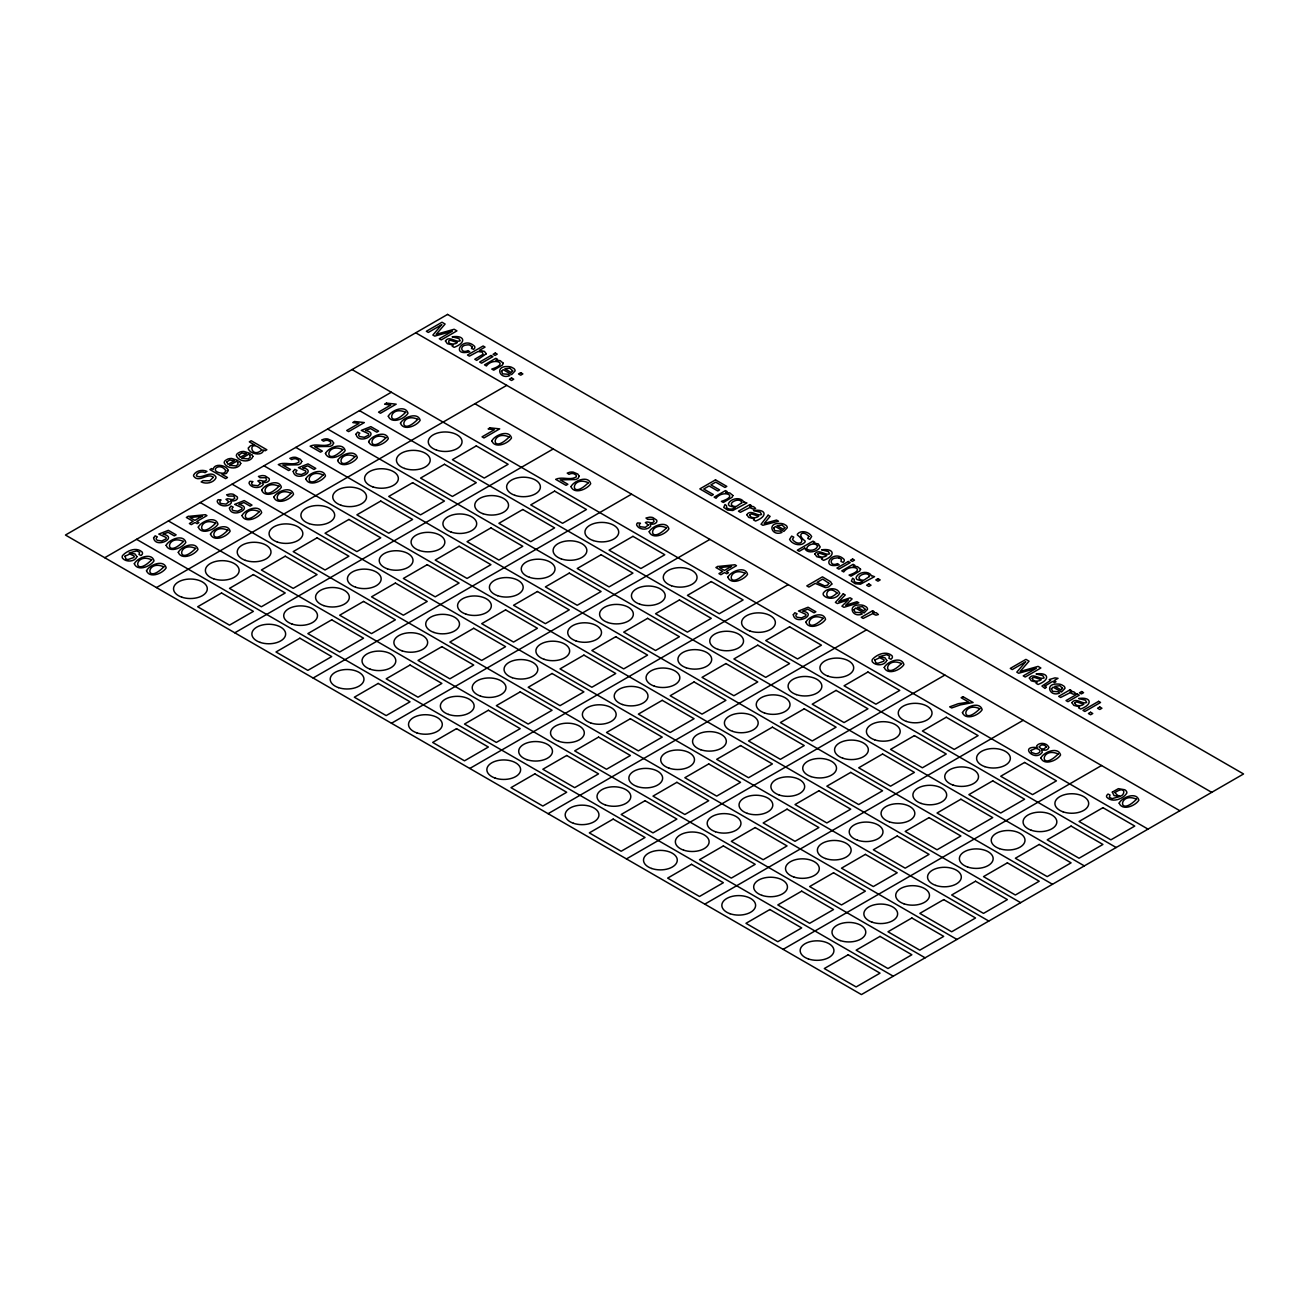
<?xml version="1.0" encoding="UTF-8"?>
<svg xmlns="http://www.w3.org/2000/svg" width="1309" height="1309" viewBox="0 0 1309 1309"><rect width="100%" height="100%" fill="white"/><g stroke="black" fill="none" stroke-linecap="round" stroke-linejoin="round"><path stroke-width="1.5" d="M104.736 557.716L391.326 392.242M156.475 587.577L506.747 385.353M234.802 632.803L553.232 448.954M313.129 678.029L631.56 494.18M391.456 723.255L709.887 539.406M469.784 768.465L788.214 584.632M548.111 813.691L866.542 629.842M626.438 858.917L944.869 675.068M704.766 904.143L1023.213 720.294M783.109 949.369L1101.54 765.52M450.689 340.356L457.316 342.582C455.27 345.003 446.942 344.398 448.823 340.749A2.307 1.342 0 0 1 450.689 340.34M839.085 558.027L841.409 559.238L840.951 561.446L843.111 562.363L844.092 561.168A5.498 3.174 0 0 0 844.043 559.368C832.573 547.964 819.041 569.791 839.2 564.833L837.547 563.606C830.266 567.222 828.515 558.207 836.271 557.994A4.205 2.438 0 0 1 839.085 558.027M415.722 332.797L1211.709 792.354M474.905 403.728L1179.867 810.746M352.039 369.563L1148.026 829.121M359.484 410.633L1116.184 847.512M327.643 429.025L1084.327 865.887M295.801 447.4L1052.485 884.279M263.943 465.791L1020.644 902.67M232.102 484.166L988.802 921.045M200.261 502.558L956.961 939.437M168.419 520.949L925.119 957.812M136.578 539.324L893.278 976.203M134.32 563.721C137.445 571.853 150.551 566.502 154.053 560.808C151.762 552.136 137.363 557.667 134.32 563.721M146.493 570.74C149.602 578.873 162.725 573.522 166.21 567.828C163.936 559.172 149.537 564.686 146.493 570.74M166.128 545.313C169.237 553.445 182.36 548.095 185.862 542.401C183.571 533.728 169.172 539.259 166.128 545.313M178.286 552.333C181.411 560.465 194.517 555.114 198.019 549.42C195.728 540.748 181.329 546.278 178.286 552.333M198.281 527.118C201.406 535.25 214.512 529.883 218.014 524.189C215.723 515.533 201.324 521.047 198.281 527.118M210.454 534.137C213.563 542.27 226.686 536.919 230.171 531.209C227.897 522.553 213.482 528.083 210.454 534.137M241.985 515.566C245.094 523.698 258.217 518.331 261.702 512.637C259.427 503.981 245.028 509.496 241.985 515.566M261.669 490.155C264.778 498.287 277.901 492.937 281.386 487.226C279.095 478.57 264.696 484.101 261.669 490.155M273.826 497.175C276.935 505.307 290.058 499.956 293.56 494.262C291.269 485.59 276.87 491.12 273.826 497.175M305.782 478.865C308.908 486.997 322.014 481.647 325.516 475.952C323.225 467.28 308.826 472.811 305.782 478.865M325.466 453.47C328.575 461.602 341.698 456.236 345.2 450.541C342.909 441.886 328.51 447.4 325.466 453.47M337.624 460.49C340.749 468.622 353.855 463.255 357.357 457.561C355.066 448.905 340.667 454.419 337.624 460.49M368.614 441.608C371.723 449.74 384.846 444.373 388.348 438.679C386.057 430.023 371.658 435.553 368.614 441.608M388.298 416.197C391.407 424.329 404.53 418.978 408.015 413.284C405.741 404.612 391.342 410.142 388.298 416.197M400.456 423.216C403.565 431.348 416.687 425.998 420.189 420.304C417.898 411.631 403.499 417.162 400.456 423.216M491.808 440.904C494.917 449.036 508.039 443.686 511.524 437.991C509.25 429.319 494.851 434.85 491.808 440.904M570.986 486.621C574.111 494.753 587.217 489.402 590.719 483.708C588.428 475.036 574.029 480.567 570.986 486.621M649.199 531.765C652.324 539.897 665.43 534.547 668.932 528.852C666.641 520.18 652.242 525.711 649.199 531.765M727.837 577.187C730.962 585.319 744.068 579.952 747.57 574.258C745.279 565.603 730.88 571.117 727.837 577.187M805.853 622.217C808.978 630.349 822.085 624.998 825.586 619.304C823.296 610.632 808.897 616.163 805.853 622.217M884.229 667.475C887.338 675.608 900.461 670.241 903.946 664.547C901.672 655.891 887.273 661.405 884.229 667.475M962.442 712.636C965.567 720.768 978.674 715.401 982.175 709.707C979.885 701.051 965.486 706.565 962.442 712.636M1040.851 757.895C1043.977 766.027 1057.083 760.676 1060.585 754.982C1058.294 746.31 1043.895 751.841 1040.851 757.895M1119.162 803.121C1122.288 811.253 1135.41 805.886 1138.895 800.192C1136.605 791.536 1122.206 797.05 1119.162 803.121M817.667 545.984C816.718 549.698 811.089 551.269 807.768 549.682A3.714 2.143 0 0 1 806.671 548.373C807.604 544.397 815.327 542.155 817.667 545.984M828.859 583.225L827.664 585.156L824.719 585.876L817.078 582.325L822.674 579.102L828.859 583.225M225.803 470.716L224.69 472.598A3.714 2.143 0 0 1 222.415 473.236C207.395 471.813 219.912 461.144 225.803 470.716M503.278 363.231L502.443 365.015L493.706 370.169L491.791 369.073C510.477 363.068 492.659 357.144 486.424 365.964L484.494 364.851L495.833 358.306L497.567 359.304L495.947 360.237L500.202 360.662L503.278 363.231M732.909 495.522L732.091 497.305L723.353 502.476L721.423 501.363C740.125 495.358 722.306 489.451 716.056 498.254L714.141 497.158L725.481 490.597L727.199 491.595L725.595 492.528L729.849 492.969L732.909 495.522M860.569 569.219L859.735 571.002L850.997 576.173L849.083 575.06C867.769 569.071 849.95 563.148 843.716 571.951L841.785 570.855L853.124 564.31L854.859 565.308L853.239 566.224L857.493 566.666L860.569 569.219M804.757 548.111C806.671 554.296 817.912 552.103 820.187 546.9L818.305 543.906L813.282 543.006L814.754 542.155L813.004 541.141L797.328 550.189L799.243 551.302L804.757 548.111M213.302 477.343L209.8 480.763L202.944 480.681L201.161 481.908C206.004 484.33 213.482 482.972 215.985 477.9L215.87 476.836C210.929 469.473 202.11 479.552 196.35 475.887C196.432 472.287 202.29 471.109 205.104 472.631L206.937 471.387C202.519 469.227 195.925 470.602 193.568 475.102L193.634 476.1C198.624 483.512 207.984 472.14 213.302 477.343M743.774 501.92L746.899 502.967L732.795 510.494L727.559 510.035L723.73 507.417L725.006 504.505L726.593 505.749C724.859 509.528 733.236 510.183 735.085 507.532L729.473 505.879A5.792 3.354 0 0 1 728.524 503.507C730.929 498.287 740.747 496.635 743.774 501.92M871.418 575.616L874.543 576.664L860.455 584.19L855.219 583.732L851.39 581.114L852.65 578.218L854.253 579.445C852.503 583.241 860.88 583.879 862.746 581.229L857.117 579.576A5.792 3.354 0 0 1 856.184 577.22C858.589 571.984 868.391 570.331 871.418 575.616M808.88 536.445L807.718 538.375L809.862 539.439L811.645 536.51C809.306 531.798 800.961 529.67 797.426 534.088L797.328 534.956C807.522 542.237 797.836 546.753 792.469 539.373L793.778 537.132L791.65 536.101L789.589 539.406C792.06 544.593 801.321 546.917 805.084 541.975L805.133 540.993C796.33 534.694 802.761 529.638 808.88 536.445M261.882 449.936C250.035 460.326 247.156 436.552 261.882 449.936M153.578 537.819C155.427 549.355 178.94 537.214 163.003 534.236L168.059 532.288L174.31 535.888L176.142 534.841L168.354 530.341L158.798 534.105L166.128 537.475A4.336 2.503 0 0 1 165.768 539.046L161.776 540.993L157.407 540.322A3.992 2.307 0 0 1 156.425 537.835L157.342 536.886L155.166 535.823L153.578 537.819M229.435 508.056C231.284 519.591 254.797 507.467 238.86 504.472L243.916 502.525L250.166 506.141L251.999 505.078L244.21 500.578L234.655 504.358L241.985 507.712A4.336 2.503 0 0 1 241.625 509.299L237.633 511.246L233.264 510.575A3.992 2.307 0 0 1 232.282 508.088L233.198 507.123L231.006 506.059L229.435 508.056M293.232 471.371C295.081 482.906 318.594 470.765 302.674 467.788L307.713 465.84L313.964 469.456L315.796 468.393L308.024 463.893L298.452 467.657L305.782 471.027A4.336 2.503 0 0 1 305.439 472.598L301.446 474.545L297.061 473.891A3.992 2.307 0 0 1 296.096 471.404L297.012 470.438L294.82 469.375L293.232 471.371M356.064 434.113C357.913 445.649 381.426 433.508 365.489 430.514L370.545 428.583L376.796 432.183L378.628 431.119L370.84 426.636L361.284 430.399L368.614 433.77A4.336 2.503 0 0 1 368.254 435.341L364.262 437.288L359.893 436.617A3.992 2.307 0 0 1 358.911 434.13L359.828 433.164L357.652 432.101L356.064 434.113M793.303 614.723C795.152 626.258 818.665 614.117 802.728 611.139L807.784 609.192L814.034 612.808L815.867 611.745L808.078 607.245L798.523 611.008L805.853 614.379A4.336 2.503 0 0 1 805.51 615.95L801.517 617.897L797.132 617.243A3.992 2.307 0 0 1 796.15 614.755L797.083 613.79L794.89 612.727L793.303 614.723M248.432 447.874L248.35 448.971C250.477 454.256 262.471 456.448 263.649 449.985L265.089 450.803L266.872 449.772L251.213 440.74L249.299 441.853L254.911 445.093L253.717 445.06A5.334 3.076 0 0 0 250.232 445.993L248.432 447.874M240.758 463.419C238.5 470.013 226.539 468.998 224.215 462.83A6.807 3.927 0 0 1 225.443 460.424L227.635 459.148A6.643 3.845 0 0 1 231.726 458.461L238.025 460.457L229.566 465.333L236.111 465.939L238.107 464.22L237.518 462.502L239.743 461.504L240.758 463.419M252.932 456.399C250.657 462.993 238.696 461.979 236.373 455.81A6.807 3.927 0 0 1 237.6 453.405L239.809 452.129A6.643 3.845 0 0 1 243.883 451.441L250.183 453.421L241.723 458.314L248.268 458.919L250.264 457.201L249.675 455.483L251.901 454.485L252.932 456.399M445.436 340.978L447.351 343.711L453.176 345.151L452.161 346.181L454.174 347.343C467.1 342.402 464.4 334.94 452.161 336.822L458.903 338.524L460.195 340.782C456.105 343.056 449.183 335.137 445.436 340.978M746.801 514.682L748.715 517.415L754.54 518.871L753.526 519.902L755.538 521.047C768.465 516.106 765.765 508.645 753.526 510.543L760.267 512.228L761.56 514.486C757.469 516.76 750.548 508.841 746.801 514.682M814.885 554.002L816.8 556.718L822.625 558.174L821.61 559.205L823.623 560.367C836.549 555.425 833.849 547.964 821.61 549.845L828.352 551.547L829.644 553.789C825.554 556.063 818.632 548.144 814.885 554.002M1029.365 678.111L1031.279 680.827L1037.104 682.284L1036.09 683.314L1038.102 684.476C1051.029 679.535 1048.329 672.073 1036.09 673.955L1042.831 675.657L1044.124 677.915C1040.033 680.189 1033.112 672.27 1029.365 678.111M1071.907 702.671L1073.822 705.387L1079.647 706.844L1078.632 707.874L1080.645 709.036C1093.571 704.095 1090.888 696.633 1078.632 698.515L1085.374 700.217L1086.666 702.475C1082.576 704.749 1075.654 696.83 1071.907 702.671M1044.991 685.965L1046.382 687.274L1044.975 688.419L1041.948 686.047L1050.669 680.369L1049.262 679.551L1054.972 677.882L1058.032 678.324L1054.072 680.598L1056.003 681.727L1054.514 682.578L1052.583 681.465L1044.991 685.965M1048.722 747.226L1048.329 748.535A5.596 3.24 0 0 1 1045.907 750.122L1041.62 750.106L1042.291 752.25C1035.092 762.542 1018.451 745.361 1037.235 747.57L1036.712 745.819C1039.362 741.974 1047.118 742.808 1048.722 747.226M301.79 461.423L300.808 463.419A6.643 3.829 0 0 1 297.781 464.81L282.826 465.055L290.5 469.489L288.651 470.553L278.31 464.58C284.757 461.406 292.872 466.086 298.927 462.077L298.828 460.343L296.39 458.935A3.812 2.193 0 0 0 293.167 458.952L291.629 459.574L289.862 458.33L292.3 457.479A5.825 3.354 0 0 1 295.981 457.381L300.465 459.312L301.79 461.423M333.631 443.031L332.65 445.027A6.643 3.829 0 0 1 329.623 446.434L314.667 446.664L322.341 451.098L320.492 452.161L310.151 446.189C316.598 443.015 324.714 447.694 330.768 443.702L330.67 441.951L328.232 440.544A3.812 2.193 0 0 0 325.008 440.56L323.487 441.198L321.703 439.939L324.141 439.088A5.825 3.354 0 0 1 327.823 438.99L332.306 440.92L333.631 443.031M579.151 476.198L578.185 478.194A6.643 3.829 0 0 1 575.142 479.585L560.187 479.83L567.877 484.265L566.028 485.328L555.671 479.356C562.117 476.181 570.249 480.861 576.287 476.852L576.205 475.118L573.751 473.711A3.812 2.193 0 0 0 570.528 473.727L569.006 474.349L567.239 473.105L569.66 472.254A5.825 3.354 0 0 1 573.358 472.156L577.825 474.087L579.151 476.198M228.306 470.438L226.392 473.449L221.99 474.333L227.504 477.523L225.59 478.636L209.898 469.571L211.649 468.557L213.122 469.407C214.251 462.83 226.359 465.006 228.306 470.438M151.68 559.827C132.569 578.889 133.567 551.76 151.68 559.827M163.854 566.846C144.726 585.908 145.741 558.779 163.854 566.846M183.489 541.419C164.361 560.481 165.376 533.352 183.489 541.419M195.646 548.438C176.535 567.501 177.533 540.372 195.646 548.438M215.641 523.207C196.53 542.27 197.528 515.141 215.641 523.207M227.815 530.243C208.687 549.289 209.702 522.176 227.815 530.243M259.346 511.655C240.218 530.718 241.232 503.589 259.346 511.655M279.013 486.261C259.902 505.307 260.916 478.194 279.013 486.261M291.187 493.28C272.059 512.343 273.074 485.214 291.187 493.28M323.143 474.971C304.032 494.033 305.03 466.904 323.143 474.971M342.827 449.56C323.699 468.622 324.714 441.493 342.827 449.56M354.984 456.596C335.873 475.642 336.871 448.512 354.984 456.596M385.975 437.713C366.847 456.759 367.862 429.647 385.975 437.713M405.659 412.302C386.531 431.365 387.546 404.236 405.659 412.302M417.816 419.322C398.689 438.384 399.703 411.255 417.816 419.322M509.168 437.01C490.041 456.072 491.055 428.943 509.168 437.01M588.346 482.726C569.235 501.789 570.233 474.66 588.346 482.726M666.559 527.871C647.448 546.933 648.446 519.804 666.559 527.871M745.197 573.277C726.086 592.339 727.084 565.21 745.197 573.277M823.214 618.323C804.086 637.385 805.1 610.256 823.214 618.323M901.59 663.565C882.462 682.627 883.477 655.498 901.59 663.565M979.803 708.725C960.691 727.788 961.69 700.659 979.803 708.725M1058.212 754C1039.084 773.063 1040.099 745.934 1058.212 754M1136.523 799.21C1117.411 818.272 1118.41 791.143 1136.523 799.21M228.879 501.74L226.048 504.112L221.057 503.54A3.927 2.274 0 0 1 220.108 501.052L221.074 499.989L218.128 499.662A6.529 3.763 0 0 0 217.261 501.756C219.372 506.845 228.486 507.303 231.398 502.754L230.564 500.742L232.086 500.954A4.68 2.7 0 0 0 235.898 500.153L236.782 499.482A5.612 3.24 0 0 0 237.191 496.847L233.411 494.327A6.087 3.518 0 0 0 230.057 494L226.621 494.786L228.191 496.095L233.836 496.095L234.753 498.336C232.233 501.511 228.584 497.305 225.966 499.318L228.879 501.74M260.72 483.365L257.889 485.721L252.899 485.148A3.927 2.274 0 0 1 251.95 482.677L252.915 481.597L249.97 481.27A6.529 3.763 0 0 0 249.103 483.381C251.213 488.453 260.327 488.928 263.24 484.379L262.405 482.367L263.927 482.563A4.68 2.7 0 0 0 267.74 481.777L268.64 481.09A5.612 3.24 0 0 0 269.032 478.456L265.252 475.952A6.087 3.518 0 0 0 261.898 475.609L258.462 476.411L260.033 477.72L265.694 477.72L266.594 479.945C264.074 483.119 260.426 478.93 257.808 480.943L260.72 483.365M648.25 524.974L645.435 527.331L640.445 526.758A3.927 2.274 0 0 1 639.496 524.287L640.461 523.224L637.516 522.896A6.529 3.763 0 0 0 636.649 524.991C638.759 530.063 647.857 530.538 650.769 525.989L649.951 523.976L651.457 524.189A4.68 2.7 0 0 0 655.285 523.387L656.169 522.7A5.612 3.24 0 0 0 656.578 520.082L652.798 517.562A6.087 3.518 0 0 0 649.444 517.219L645.991 518.02L647.579 519.329L653.224 519.329L654.124 521.555C651.62 524.745 647.971 520.54 645.353 522.553L648.25 524.974M226.817 461.913L228.093 464.368L234.426 460.703L229.664 460.015L226.817 461.913M238.974 454.894L240.251 457.332L246.583 453.683L241.821 452.996L238.974 454.894M472.271 346.901L471.502 348.439L473.662 349.356L474.643 348.161A5.498 3.174 0 0 0 474.578 346.345C463.124 334.957 449.592 356.784 469.735 351.826L468.098 350.583C460.801 354.215 459.066 345.183 466.822 344.971A4.205 2.438 0 0 1 469.636 345.003L472.271 346.901M1115.023 792.534C1123.007 804.135 1129.847 782.504 1115.023 792.534M136.905 556.685C134.909 561.937 126.073 562.379 122.604 558.321A7.02 4.058 0 0 1 122.555 555.572C127.088 550.614 136.136 546.818 141.928 551.825A5.612 3.24 0 0 1 142.206 554.312L141.045 555.523L138.999 554.509L139.654 552.283L136.692 550.925L129.149 552.987L135.04 553.985L136.905 556.685M886.798 660.423C884.819 665.692 875.983 666.134 872.498 662.059A7.02 4.058 0 0 1 872.449 659.327C876.981 654.353 886.046 650.573 891.838 655.58A5.612 3.24 0 0 1 892.116 658.051L890.954 659.278L888.893 658.247L889.564 656.022L886.586 654.664L879.059 656.725L884.933 657.723L886.798 660.423M839.625 593.206C837.335 598.998 827.844 599.947 823.705 595.497A6.741 3.894 0 0 1 823.361 592.993C826.699 587.872 837.351 586.759 839.625 593.206M1112.339 792.092L1114.041 795.594L1119.85 796.559L1112.11 798.621L1109.345 797.328L1110.032 795.021L1108.003 794.056L1106.841 795.267A5.465 3.158 0 0 0 1106.727 797.132C1112.094 803.17 1123.22 799.095 1126.836 793.058A7.101 4.091 0 0 0 1124.742 789.752L1118.377 788.656L1112.339 792.092M501.511 371.363L502.754 373.867L508.072 374.259L509.823 375.536C499.727 380.068 494.409 365.849 507.516 366.569A6.807 3.927 0 0 1 511.688 367.289L513.897 368.549A6.643 3.845 0 0 1 515.075 370.905L511.639 374.554L503.18 369.662L501.511 371.363M773.684 528.214L774.944 530.734L780.262 531.11L781.997 532.403C771.917 536.919 766.583 522.7 779.689 523.436A6.807 3.927 0 0 1 783.878 524.14L786.087 525.416A6.643 3.845 0 0 1 787.265 527.772L783.829 531.405L775.37 526.529L773.684 528.214M853.943 609.781L855.186 612.285L860.504 612.661L862.255 613.954C852.159 618.47 846.841 604.267 859.948 604.987A6.807 3.927 0 0 1 864.12 605.691L866.329 606.967A6.643 3.845 0 0 1 867.507 609.323L864.071 612.956L855.611 608.08L853.943 609.781M1051.405 688.845L1052.649 691.348L1057.967 691.725L1059.701 693.017C1049.622 697.533 1044.304 683.314 1057.394 684.051A6.807 3.927 0 0 1 1061.583 684.754L1063.792 686.031A6.643 3.845 0 0 1 1064.97 688.387L1061.534 692.019L1053.074 687.143L1051.405 688.845M749.632 514.944C750.172 518.528 756.258 518.348 758.68 516.286L752.053 514.061A2.307 1.342 0 0 0 750.188 514.453L749.632 514.944M817.716 554.247C818.256 557.847 824.343 557.65 826.764 555.605L820.138 553.363A2.307 1.342 0 0 0 818.272 553.756L817.716 554.247M1032.196 678.373C1032.736 681.956 1038.822 681.76 1041.244 679.715L1034.617 677.473A2.307 1.342 0 0 0 1032.752 677.882L1032.196 678.373M1074.738 702.933C1075.278 706.516 1081.365 706.32 1083.787 704.275L1077.16 702.033A2.307 1.342 0 0 0 1075.294 702.442L1074.738 702.933M1031.05 750.433L1031.508 752.43L1035.419 753.788A4.14 2.389 0 0 0 1037.857 753.346L1039.166 752.593A4.238 2.438 0 0 0 1039.935 751.137A4.352 2.503 0 0 0 1039.15 749.697L1037.824 748.944A4.172 2.405 0 0 0 1035.386 748.503L1031.05 750.433M837.04 593.026C822.248 606.689 824.572 581.654 837.04 593.026M486.293 353.757L476.705 360.368L474.791 359.255L483.07 354.297L482.334 352.137L478.014 351.532L469.391 356.146L467.477 355.034L483.136 345.985L485.05 347.098L479.438 350.337L484.395 351.401L486.293 353.757M741.794 502.787L736.46 506.354A4.271 2.471 0 0 1 733.711 506.321C725.611 503.441 740.698 496.275 741.794 502.787M869.438 576.484L864.104 580.051A4.271 2.471 0 0 1 861.355 580.018C853.255 577.138 868.358 569.988 869.438 576.484M1046.153 747.03L1043.993 748.912L1041.342 748.895L1039.002 746.932L1041.195 745.05A3.551 2.045 0 0 1 1045.04 745.557L1046.153 747.03M831.837 584.027L828.826 586.857A6.627 3.829 0 0 1 825.226 587.561L815.229 583.389L808.864 587.07L806.802 585.876L822.445 576.844L830.593 581.703L831.837 584.027M124.977 556.227L125.893 558.91A3.714 2.143 0 0 0 128.069 559.532L133.747 557.552A4.287 2.471 0 0 0 134.156 556.03L129.82 554.002L124.977 556.227M874.87 659.981L875.786 662.649A3.714 2.143 0 0 0 877.979 663.27L883.64 661.29A4.287 2.471 0 0 0 884.05 659.769L879.713 657.74L874.87 659.981M512.621 370.807L511.197 372.476L504.865 368.811L509.921 368.222L512.621 370.807M784.811 527.674L783.387 529.327L777.055 525.678L782.095 525.073L784.811 527.674M865.053 609.225L863.645 610.878L857.297 607.229L862.353 606.64L865.053 609.225M1062.515 688.289L1061.092 689.941L1054.759 686.292L1059.799 685.703L1062.515 688.289M768.088 515.206L761.053 524.238L762.852 525.269L778.479 521.211L776.515 520.066L764.194 523.436L770.117 516.368L768.088 515.206M441.673 324.747L432.87 335.055L434.735 336.118L452.39 331.193L439.284 338.753L441.28 339.898L456.939 330.866L454.141 329.263L436.159 334.351L445.109 324.043L442 322.243L426.341 331.275L428.338 332.437L441.673 324.747M1025.601 661.863L1016.798 672.172L1018.664 673.251L1036.319 668.326L1023.213 675.886L1025.209 677.031L1040.868 667.999L1038.086 666.396L1020.104 671.484L1029.054 661.176L1025.929 659.376L1010.27 668.408L1012.266 669.57L1025.601 661.863M843.258 593.828L835.387 602.385L837.4 603.547L848.428 599.833L841.932 606.165L843.929 607.311L858.819 602.811L856.953 601.731L845.614 605.282L852.094 598.933L850.114 597.788L838.742 601.6L845.254 594.973L843.258 593.828M447.563 314.422L65.45 535.037L861.437 994.578L1243.55 773.963L447.563 314.422M188.103 516.433L186.336 517.448L193.127 521.375L189.38 523.535L191.294 524.647L195.041 522.487L197.168 523.698L198.919 522.684L196.808 521.473L206.953 515.615L205.382 514.699L188.103 516.433M354.641 421.498L352.792 422.562L358.944 423.445L346.705 430.514L348.619 431.626L364.344 422.562L354.641 421.498M386.482 403.107L384.633 404.186L390.786 405.07L378.546 412.139L380.461 413.251L396.185 404.17L386.482 403.107M201.946 516.286L194.894 520.36L189.985 517.53L201.946 516.286M490.99 355.508L479.65 362.053L481.565 363.166L492.904 356.621L490.99 355.508M495.309 353.021L493.1 354.297L495.015 355.41L497.224 354.134L495.309 353.021M511.541 377.941L509.348 379.201L511.541 380.477L513.733 379.201L511.541 377.941M520.704 372.656L518.511 373.932L520.704 375.192L522.88 373.932L520.704 372.656M489.991 427.814L488.142 428.894L494.295 429.777L482.056 436.846L483.97 437.959L499.694 428.877L489.991 427.814M221.548 592.977L197.659 606.771L229.5 625.146L253.39 611.368L221.548 592.977M253.39 574.586L229.5 588.379L261.358 606.771L285.231 592.977L253.39 574.586M285.231 556.21L261.358 570.004L293.2 588.379L317.073 574.586L285.231 556.21M317.073 537.819L293.2 551.613L325.041 570.004L348.914 556.21L317.073 537.819M348.914 519.444L325.041 533.221L356.882 551.613L380.755 537.819L348.914 519.444M380.755 501.052L356.882 514.846L388.724 533.221L412.613 519.444L380.755 501.052M412.613 482.677L388.724 496.455L420.565 514.846L444.455 501.052L412.613 482.677M444.455 464.286L420.565 478.08L452.407 496.455L476.296 482.677L444.455 464.286M476.296 445.894L452.407 459.688L484.248 478.08L508.137 464.286L476.296 445.894M299.876 638.203L275.986 651.997L307.844 670.372L331.717 656.578L299.876 638.203M331.717 619.812L307.844 633.605L339.685 651.997L363.558 638.203L331.717 619.812M363.558 601.436L339.685 615.214L371.527 633.605L395.4 619.812L363.558 601.436M395.4 583.045L371.527 596.839L403.368 615.214L427.241 601.436L395.4 583.045M427.241 564.67L403.368 578.447L435.21 596.839L459.099 583.045L427.241 564.67M459.099 546.278L435.21 560.072L467.051 578.447L490.94 564.67L459.099 546.278M490.94 527.887L467.051 541.681L498.893 560.072L522.782 546.278L490.94 527.887M522.782 509.512L498.893 523.305L530.734 541.681L554.623 527.887L522.782 509.512M554.623 491.12L530.734 504.914L562.575 523.305L586.465 509.512L554.623 491.12M715.499 479.863L699.84 488.895L711.523 495.636L713.372 494.573L703.751 489.026L709.085 485.95L717.741 490.957L719.59 489.893L710.918 484.886L715.712 482.121L724.957 487.455L726.806 486.392L715.499 479.863M378.203 683.429L354.33 697.206L386.171 715.598L410.044 701.804L378.203 683.429M410.044 665.037L386.171 678.831L418.013 697.206L441.886 683.429L410.044 665.037M441.886 646.662L418.013 660.44L449.854 678.831L473.727 665.037L441.886 646.662M473.727 628.271L449.854 642.064L481.696 660.44L505.585 646.662L473.727 628.271M505.585 609.879L481.696 623.673L513.537 642.064L537.426 628.271L505.585 609.879M537.426 591.504L513.537 605.282L545.378 623.673L569.268 609.879L537.426 591.504M569.268 573.113L545.378 586.907L577.22 605.282L601.109 591.504L569.268 573.113M601.109 554.738L577.22 568.515L609.061 586.907L632.951 573.113L601.109 554.738M632.951 536.346L609.061 550.14L640.919 568.515L664.792 554.738L632.951 536.346M749.779 504.636L738.44 511.181L740.37 512.294L749.746 507.581L753.133 509.054L755.588 508.399L753.477 506.583L749.795 506.632L751.513 505.634L749.779 504.636M717.659 566.502L715.892 567.517L722.683 571.444L718.936 573.604L720.85 574.716L724.597 572.557L726.724 573.767L728.475 572.753L726.364 571.542L736.509 565.684L734.938 564.768L717.659 566.502M731.502 566.355L724.45 570.429L719.541 567.599L731.502 566.355M456.53 728.638L432.657 742.432L464.499 760.824L488.372 747.03L456.53 728.638M488.372 710.263L464.499 724.057L496.34 742.432L520.213 728.638L488.372 710.263M520.213 691.872L496.34 705.666L528.182 724.057L552.071 710.263L520.213 691.872M552.071 673.497L528.182 687.274L560.023 705.666L583.912 691.872L552.071 673.497M583.912 655.105L560.023 668.899L591.864 687.274L615.754 673.497L583.912 655.105M615.754 636.73L591.864 650.508L623.706 668.899L647.595 655.105L615.754 636.73M647.595 618.339L623.706 632.132L655.547 650.508L679.436 636.73L647.595 618.339M679.436 599.947L655.547 613.741L687.405 632.132L711.278 618.339L679.436 599.947M711.278 581.572L687.405 595.366L719.246 613.741L743.119 599.947L711.278 581.572M848.281 561.496L836.942 568.057L838.856 569.153L850.196 562.608L848.281 561.496M852.601 559.008L850.375 560.285L852.306 561.397L854.515 560.121L852.601 559.008M534.857 773.864L510.985 787.658L542.826 806.049L566.699 792.256L534.857 773.864M566.699 755.489L542.826 769.267L574.667 787.658L598.557 773.864L566.699 755.489M598.557 737.098L574.667 750.891L606.509 769.267L630.398 755.489L598.557 737.098M630.398 718.723L606.509 732.5L638.35 750.891L662.239 737.098L630.398 718.723M662.239 700.331L638.35 714.125L670.192 732.5L694.081 718.723L662.239 700.331M694.081 681.94L670.192 695.733L702.033 714.125L725.922 700.331L694.081 681.94M725.922 663.565L702.033 677.358L733.891 695.733L757.764 681.94L725.922 663.565M757.764 645.173L733.891 658.967L765.732 677.358L789.605 663.565L757.764 645.173M789.605 626.798L765.732 640.576L797.574 658.967L821.447 645.173L789.605 626.798M868.832 583.945L866.64 585.205L868.832 586.465L871.025 585.205L868.832 583.945M877.979 578.66L875.803 579.92L877.979 581.18L880.172 579.92L877.979 578.66M872.579 610.763L861.24 617.308L863.155 618.421L872.547 613.692L875.934 615.165L878.372 614.526L876.277 612.71L872.579 612.743L874.297 611.761L872.579 610.763M613.185 819.09L589.312 832.884L621.153 851.259L645.042 837.482L613.185 819.09M645.042 800.715L621.153 814.493L652.995 832.884L676.884 819.09L645.042 800.715M676.884 782.324L652.995 796.117L684.836 814.493L708.725 800.715L676.884 782.324M708.725 763.932L684.836 777.726L716.678 796.117L740.567 782.324L708.725 763.932M740.567 745.557L716.678 759.335L748.519 777.726L772.408 763.932L740.567 745.557M772.408 727.166L748.519 740.959L780.377 759.335L804.25 745.557L772.408 727.166M804.25 708.791L780.377 722.568L812.218 740.959L836.091 727.166L804.25 708.791M836.091 690.399L812.218 704.193L844.06 722.568L867.932 708.791L836.091 690.399M867.932 672.008L844.06 685.801L875.901 704.193L899.774 690.399L867.932 672.008M962.966 696.65L961.117 697.713L968.775 702.148L958.303 703.686L949.696 706.844L951.676 707.973L960.43 704.88L973.094 702.508L962.966 696.65M691.528 864.316L667.639 878.11L699.481 896.485L723.37 882.708L691.528 864.316M723.37 845.925L699.481 859.718L731.322 878.11L755.211 864.316L723.37 845.925M755.211 827.55L731.322 841.327L763.163 859.718L787.053 845.925L755.211 827.55M787.053 809.158L763.163 822.952L795.005 841.327L818.894 827.55L787.053 809.158M818.894 790.783L795.005 804.56L826.846 822.952L850.735 809.158L818.894 790.783M850.735 772.392L826.846 786.185L858.704 804.56L882.577 790.783L850.735 772.392M882.577 754L858.704 767.794L890.545 786.185L914.418 772.392L882.577 754M914.418 735.625L890.545 749.419L922.387 767.794L946.26 754L914.418 735.625M946.26 717.234L922.387 731.027L954.228 749.419L978.118 735.625L946.26 717.234M1070.026 689.81L1058.686 696.372L1060.617 697.468L1069.993 692.756L1073.38 694.228L1075.834 693.59L1073.74 691.774L1070.042 691.807L1071.76 690.808L1070.026 689.81M1077.34 694.032L1066.001 700.593L1067.931 701.689L1079.271 695.144L1077.34 694.032M1081.659 691.545L1079.45 692.821L1081.365 693.934L1083.59 692.657L1081.659 691.545M1098.627 701.346L1082.968 710.378L1084.899 711.491L1100.558 702.458L1098.627 701.346M1090.593 712.26L1088.417 713.52L1090.593 714.779L1092.786 713.52L1090.593 712.26M1099.756 706.975L1097.564 708.234L1099.756 709.494L1101.933 708.234L1099.756 706.975M769.856 909.542L745.966 923.32L777.808 941.711L801.697 927.917L769.856 909.542M801.697 891.151L777.808 904.944L809.649 923.32L833.538 909.542L801.697 891.151M833.538 872.776L809.649 886.553L841.491 904.944L865.38 891.151L833.538 872.776M865.38 854.384L841.491 868.178L873.332 886.553L897.221 872.776L865.38 854.384M897.221 835.993L873.332 849.786L905.19 868.178L929.063 854.384L897.221 835.993M929.063 817.618L905.19 831.411L937.031 849.786L960.904 835.993L929.063 817.618M960.904 799.226L937.031 813.02L968.873 831.411L992.746 817.618L960.904 799.226M992.746 780.851L968.873 794.628L1000.714 813.02L1024.603 799.226L992.746 780.851M1024.603 762.46L1000.714 776.253L1032.556 794.628L1056.445 780.851L1024.603 762.46M848.183 954.768L824.294 968.545L856.135 986.937L880.024 973.143L848.183 954.768M880.024 936.377L856.135 950.17L887.977 968.545L911.866 954.768L880.024 936.377M911.866 917.985L887.977 931.779L919.818 950.17L943.707 936.377L911.866 917.985M943.707 899.61L919.818 913.387L951.676 931.779L975.549 917.985L943.707 899.61M975.549 881.219L951.676 895.012L983.517 913.387L1007.39 899.61L975.549 881.219M1007.39 862.844L983.517 876.621L1015.359 895.012L1039.231 881.219L1007.39 862.844M1039.231 844.452L1015.359 858.246L1047.2 876.621L1071.089 862.844L1039.231 844.452M1071.089 826.077L1047.2 839.854L1079.041 858.246L1102.931 844.452L1071.089 826.077M1102.931 807.686L1079.041 821.479L1110.883 839.854L1134.772 826.077L1102.931 807.686M436.519 450.1A16.886 9.752 0 0 0 462.044 441.853A16.886 9.752 0 0 0 436.911 433.214A16.886 9.752 0 0 0 436.519 450.1M404.677 468.475A16.886 9.752 0 0 0 430.203 460.228A16.886 9.752 0 0 0 405.07 451.589A16.886 9.752 0 0 0 404.677 468.475M372.836 486.866A16.886 9.752 0 0 0 398.361 478.619A16.886 9.752 0 0 0 373.229 469.98A16.886 9.752 0 0 0 372.836 486.866M340.995 505.258A16.886 9.752 0 0 0 366.52 497.011A16.886 9.752 0 0 0 341.387 488.372A16.886 9.752 0 0 0 340.995 505.258M309.153 523.633A16.886 9.752 0 0 0 334.679 515.386A16.886 9.752 0 0 0 309.546 506.747A16.886 9.752 0 0 0 309.153 523.633M277.312 542.024A16.886 9.752 0 0 0 302.837 533.777A16.886 9.752 0 0 0 277.704 525.138A16.886 9.752 0 0 0 277.312 542.024M245.47 560.399A16.886 9.752 0 0 0 270.996 552.153A16.886 9.752 0 0 0 245.863 543.513A16.886 9.752 0 0 0 245.47 560.399M213.629 578.791A16.886 9.752 0 0 0 239.154 570.544A16.886 9.752 0 0 0 214.022 561.905A16.886 9.752 0 0 0 213.629 578.791M181.787 597.166A16.886 9.752 0 0 0 207.297 588.919A16.886 9.752 0 0 0 182.164 580.28A16.886 9.752 0 0 0 181.787 597.166M514.862 495.326A16.886 9.752 0 0 0 540.388 487.079A16.886 9.752 0 0 0 515.255 478.439A16.886 9.752 0 0 0 514.862 495.326M451.163 532.092A16.886 9.752 0 0 0 476.689 523.845A16.886 9.752 0 0 0 451.556 515.206A16.886 9.752 0 0 0 451.163 532.092M483.005 513.701A16.886 9.752 0 0 0 508.53 505.454A16.886 9.752 0 0 0 483.397 496.815A16.886 9.752 0 0 0 483.005 513.701M291.956 624.017A16.886 9.752 0 0 0 317.482 615.77A16.886 9.752 0 0 0 292.349 607.131A16.886 9.752 0 0 0 291.956 624.017M387.48 568.859A16.886 9.752 0 0 0 413.006 560.612A16.886 9.752 0 0 0 387.873 551.973A16.886 9.752 0 0 0 387.48 568.859M419.322 550.467A16.886 9.752 0 0 0 444.847 542.221A16.886 9.752 0 0 0 419.714 533.581A16.886 9.752 0 0 0 419.322 550.467M260.115 642.392A16.886 9.752 0 0 0 285.64 634.145A16.886 9.752 0 0 0 260.507 625.506A16.886 9.752 0 0 0 260.115 642.392M323.798 605.625A16.886 9.752 0 0 0 349.323 597.379A16.886 9.752 0 0 0 324.19 588.739A16.886 9.752 0 0 0 323.798 605.625M355.639 587.234A16.886 9.752 0 0 0 381.164 578.987A16.886 9.752 0 0 0 356.032 570.364A16.886 9.752 0 0 0 355.639 587.234M465.808 614.085A16.886 9.752 0 0 0 491.333 605.838A16.886 9.752 0 0 0 466.2 597.199A16.886 9.752 0 0 0 465.808 614.085M593.19 540.535A16.886 9.752 0 0 0 618.715 532.288A16.886 9.752 0 0 0 593.582 523.649A16.886 9.752 0 0 0 593.19 540.535M529.49 577.318A16.886 9.752 0 0 0 555.016 569.071A16.886 9.752 0 0 0 529.883 560.432A16.886 9.752 0 0 0 529.49 577.318M561.348 558.927A16.886 9.752 0 0 0 586.857 550.68A16.886 9.752 0 0 0 561.725 542.041A16.886 9.752 0 0 0 561.348 558.927M370.283 669.226A16.886 9.752 0 0 0 395.809 660.98A16.886 9.752 0 0 0 370.676 652.34A16.886 9.752 0 0 0 370.283 669.226M402.125 650.851A16.886 9.752 0 0 0 427.65 642.604A16.886 9.752 0 0 0 402.517 633.965A16.886 9.752 0 0 0 402.125 650.851M433.966 632.46A16.886 9.752 0 0 0 459.492 624.213A16.886 9.752 0 0 0 434.359 615.574A16.886 9.752 0 0 0 433.966 632.46M497.649 595.693A16.886 9.752 0 0 0 523.175 587.446A16.886 9.752 0 0 0 498.042 578.807A16.886 9.752 0 0 0 497.649 595.693M338.442 687.618A16.886 9.752 0 0 0 363.967 679.371A16.886 9.752 0 0 0 338.835 670.732A16.886 9.752 0 0 0 338.442 687.618M512.294 677.686A16.886 9.752 0 0 0 537.819 669.439A16.886 9.752 0 0 0 512.686 660.8A16.886 9.752 0 0 0 512.294 677.686M639.676 604.153A16.886 9.752 0 0 0 665.201 595.906A16.886 9.752 0 0 0 640.068 587.266A16.886 9.752 0 0 0 639.676 604.153M448.611 714.452A16.886 9.752 0 0 0 474.136 706.206A16.886 9.752 0 0 0 449.003 697.566A16.886 9.752 0 0 0 448.611 714.452M544.135 659.311A16.886 9.752 0 0 0 569.66 651.064A16.886 9.752 0 0 0 544.528 642.424A16.886 9.752 0 0 0 544.135 659.311M671.517 585.761A16.886 9.752 0 0 0 697.043 577.514A16.886 9.752 0 0 0 671.91 568.875A16.886 9.752 0 0 0 671.517 585.761M607.834 622.528A16.886 9.752 0 0 0 633.343 614.281A16.886 9.752 0 0 0 608.21 605.642A16.886 9.752 0 0 0 607.834 622.528M480.452 696.077A16.886 9.752 0 0 0 505.978 687.83A16.886 9.752 0 0 0 480.845 679.191A16.886 9.752 0 0 0 480.452 696.077M575.976 640.919A16.886 9.752 0 0 0 601.502 632.672A16.886 9.752 0 0 0 576.369 624.033A16.886 9.752 0 0 0 575.976 640.919M416.769 732.844A16.886 9.752 0 0 0 442.295 724.597A16.886 9.752 0 0 0 417.162 715.958A16.886 9.752 0 0 0 416.769 732.844M718.003 649.379A16.886 9.752 0 0 0 743.528 641.132A16.886 9.752 0 0 0 718.396 632.492A16.886 9.752 0 0 0 718.003 649.379M526.938 759.678A16.886 9.752 0 0 0 552.463 751.431A16.886 9.752 0 0 0 527.331 742.792A16.886 9.752 0 0 0 526.938 759.678M590.621 722.912A16.886 9.752 0 0 0 616.146 714.665A16.886 9.752 0 0 0 591.014 706.026A16.886 9.752 0 0 0 590.621 722.912M495.097 778.07A16.886 9.752 0 0 0 520.622 769.823A16.886 9.752 0 0 0 495.489 761.183A16.886 9.752 0 0 0 495.097 778.07M686.161 667.754A16.886 9.752 0 0 0 711.687 659.507A16.886 9.752 0 0 0 686.554 650.868A16.886 9.752 0 0 0 686.161 667.754M558.779 741.303A16.886 9.752 0 0 0 584.305 733.04A16.886 9.752 0 0 0 559.172 724.417A16.886 9.752 0 0 0 558.779 741.303M622.462 704.52A16.886 9.752 0 0 0 647.988 696.273A16.886 9.752 0 0 0 622.855 687.634A16.886 9.752 0 0 0 622.462 704.52M654.32 686.145A16.886 9.752 0 0 0 679.829 677.898A16.886 9.752 0 0 0 654.696 669.259A16.886 9.752 0 0 0 654.32 686.145M749.844 630.987A16.886 9.752 0 0 0 775.37 622.74A16.886 9.752 0 0 0 750.237 614.101A16.886 9.752 0 0 0 749.844 630.987M637.107 786.513A16.886 9.752 0 0 0 662.632 778.266A16.886 9.752 0 0 0 637.499 769.627A16.886 9.752 0 0 0 637.107 786.513M668.948 768.138A16.886 9.752 0 0 0 694.474 759.891A16.886 9.752 0 0 0 669.341 751.251A16.886 9.752 0 0 0 668.948 768.138M732.647 731.371A16.886 9.752 0 0 0 758.173 723.124A16.886 9.752 0 0 0 733.04 714.485A16.886 9.752 0 0 0 732.647 731.371M605.265 804.904A16.886 9.752 0 0 0 630.791 796.657A16.886 9.752 0 0 0 605.658 788.018A16.886 9.752 0 0 0 605.265 804.904M573.424 823.279A16.886 9.752 0 0 0 598.949 815.032A16.886 9.752 0 0 0 573.817 806.393A16.886 9.752 0 0 0 573.424 823.279M796.33 694.588A16.886 9.752 0 0 0 821.856 686.341A16.886 9.752 0 0 0 796.723 677.702A16.886 9.752 0 0 0 796.33 694.588M700.806 749.746A16.886 9.752 0 0 0 726.315 741.499A16.886 9.752 0 0 0 701.182 732.86A16.886 9.752 0 0 0 700.806 749.746M828.172 676.213A16.886 9.752 0 0 0 853.697 667.966A16.886 9.752 0 0 0 828.564 659.327A16.886 9.752 0 0 0 828.172 676.213M764.489 712.98A16.886 9.752 0 0 0 790.014 704.733A16.886 9.752 0 0 0 764.881 696.093A16.886 9.752 0 0 0 764.489 712.98M715.434 831.739A16.886 9.752 0 0 0 740.959 823.492A16.886 9.752 0 0 0 715.827 814.852A16.886 9.752 0 0 0 715.434 831.739M747.292 813.364A16.886 9.752 0 0 0 772.801 805.117A16.886 9.752 0 0 0 747.668 796.477A16.886 9.752 0 0 0 747.292 813.364M779.133 794.972A16.886 9.752 0 0 0 804.659 786.725A16.886 9.752 0 0 0 779.526 778.086A16.886 9.752 0 0 0 779.133 794.972M842.816 758.206A16.886 9.752 0 0 0 868.342 749.959A16.886 9.752 0 0 0 843.209 741.319A16.886 9.752 0 0 0 842.816 758.206M683.593 850.13A16.886 9.752 0 0 0 709.118 841.883A16.886 9.752 0 0 0 683.985 833.244A16.886 9.752 0 0 0 683.593 850.13M810.975 776.581A16.886 9.752 0 0 0 836.5 768.334A16.886 9.752 0 0 0 811.367 759.695A16.886 9.752 0 0 0 810.975 776.581M651.751 868.505A16.886 9.752 0 0 0 677.277 860.258A16.886 9.752 0 0 0 652.144 851.619A16.886 9.752 0 0 0 651.751 868.505M874.657 739.814A16.886 9.752 0 0 0 900.183 731.567A16.886 9.752 0 0 0 875.05 722.928A16.886 9.752 0 0 0 874.657 739.814M906.499 721.439A16.886 9.752 0 0 0 932.024 713.192A16.886 9.752 0 0 0 906.892 704.553A16.886 9.752 0 0 0 906.499 721.439M857.46 840.198A16.886 9.752 0 0 0 882.986 831.951A16.886 9.752 0 0 0 857.853 823.312A16.886 9.752 0 0 0 857.46 840.198M825.619 858.573A16.886 9.752 0 0 0 851.145 850.326A16.886 9.752 0 0 0 826.012 841.687A16.886 9.752 0 0 0 825.619 858.573M984.826 766.649A16.886 9.752 0 0 0 1010.352 758.402A16.886 9.752 0 0 0 985.219 749.762A16.886 9.752 0 0 0 984.826 766.649M921.143 803.431A16.886 9.752 0 0 0 946.669 795.185A16.886 9.752 0 0 0 921.536 786.545A16.886 9.752 0 0 0 921.143 803.431M793.761 876.965A16.886 9.752 0 0 0 819.287 868.718A16.886 9.752 0 0 0 794.154 860.078A16.886 9.752 0 0 0 793.761 876.965M761.92 895.356A16.886 9.752 0 0 0 787.445 887.109A16.886 9.752 0 0 0 762.313 878.47A16.886 9.752 0 0 0 761.92 895.356M889.302 821.807A16.886 9.752 0 0 0 914.827 813.56A16.886 9.752 0 0 0 889.695 804.92A16.886 9.752 0 0 0 889.302 821.807M730.078 913.731A16.886 9.752 0 0 0 755.604 905.484A16.886 9.752 0 0 0 730.471 896.845A16.886 9.752 0 0 0 730.078 913.731M952.985 785.04A16.886 9.752 0 0 0 978.51 776.793A16.886 9.752 0 0 0 953.377 768.154A16.886 9.752 0 0 0 952.985 785.04M1063.153 811.875A16.886 9.752 0 0 0 1088.679 803.628A16.886 9.752 0 0 0 1063.546 794.988A16.886 9.752 0 0 0 1063.153 811.875M935.788 885.424A16.886 9.752 0 0 0 961.313 877.177A16.886 9.752 0 0 0 936.18 868.538A16.886 9.752 0 0 0 935.788 885.424M903.946 903.799A16.886 9.752 0 0 0 929.472 895.552A16.886 9.752 0 0 0 904.339 886.913A16.886 9.752 0 0 0 903.946 903.799M999.471 848.641A16.886 9.752 0 0 0 1024.996 840.394A16.886 9.752 0 0 0 999.863 831.755A16.886 9.752 0 0 0 999.471 848.641M967.629 867.033A16.886 9.752 0 0 0 993.155 858.786A16.886 9.752 0 0 0 968.022 850.146A16.886 9.752 0 0 0 967.629 867.033M840.247 940.566A16.886 9.752 0 0 0 865.773 932.319A16.886 9.752 0 0 0 840.64 923.679A16.886 9.752 0 0 0 840.247 940.566M808.406 958.957A16.886 9.752 0 0 0 833.931 950.71A16.886 9.752 0 0 0 808.798 942.071A16.886 9.752 0 0 0 808.406 958.957M872.105 922.191A16.886 9.752 0 0 0 897.63 913.944A16.886 9.752 0 0 0 872.498 905.304A16.886 9.752 0 0 0 872.105 922.191M1031.312 830.266A16.886 9.752 0 0 0 1056.838 822.019A16.886 9.752 0 0 0 1031.705 813.38A16.886 9.752 0 0 0 1031.312 830.266"/></g></svg>
